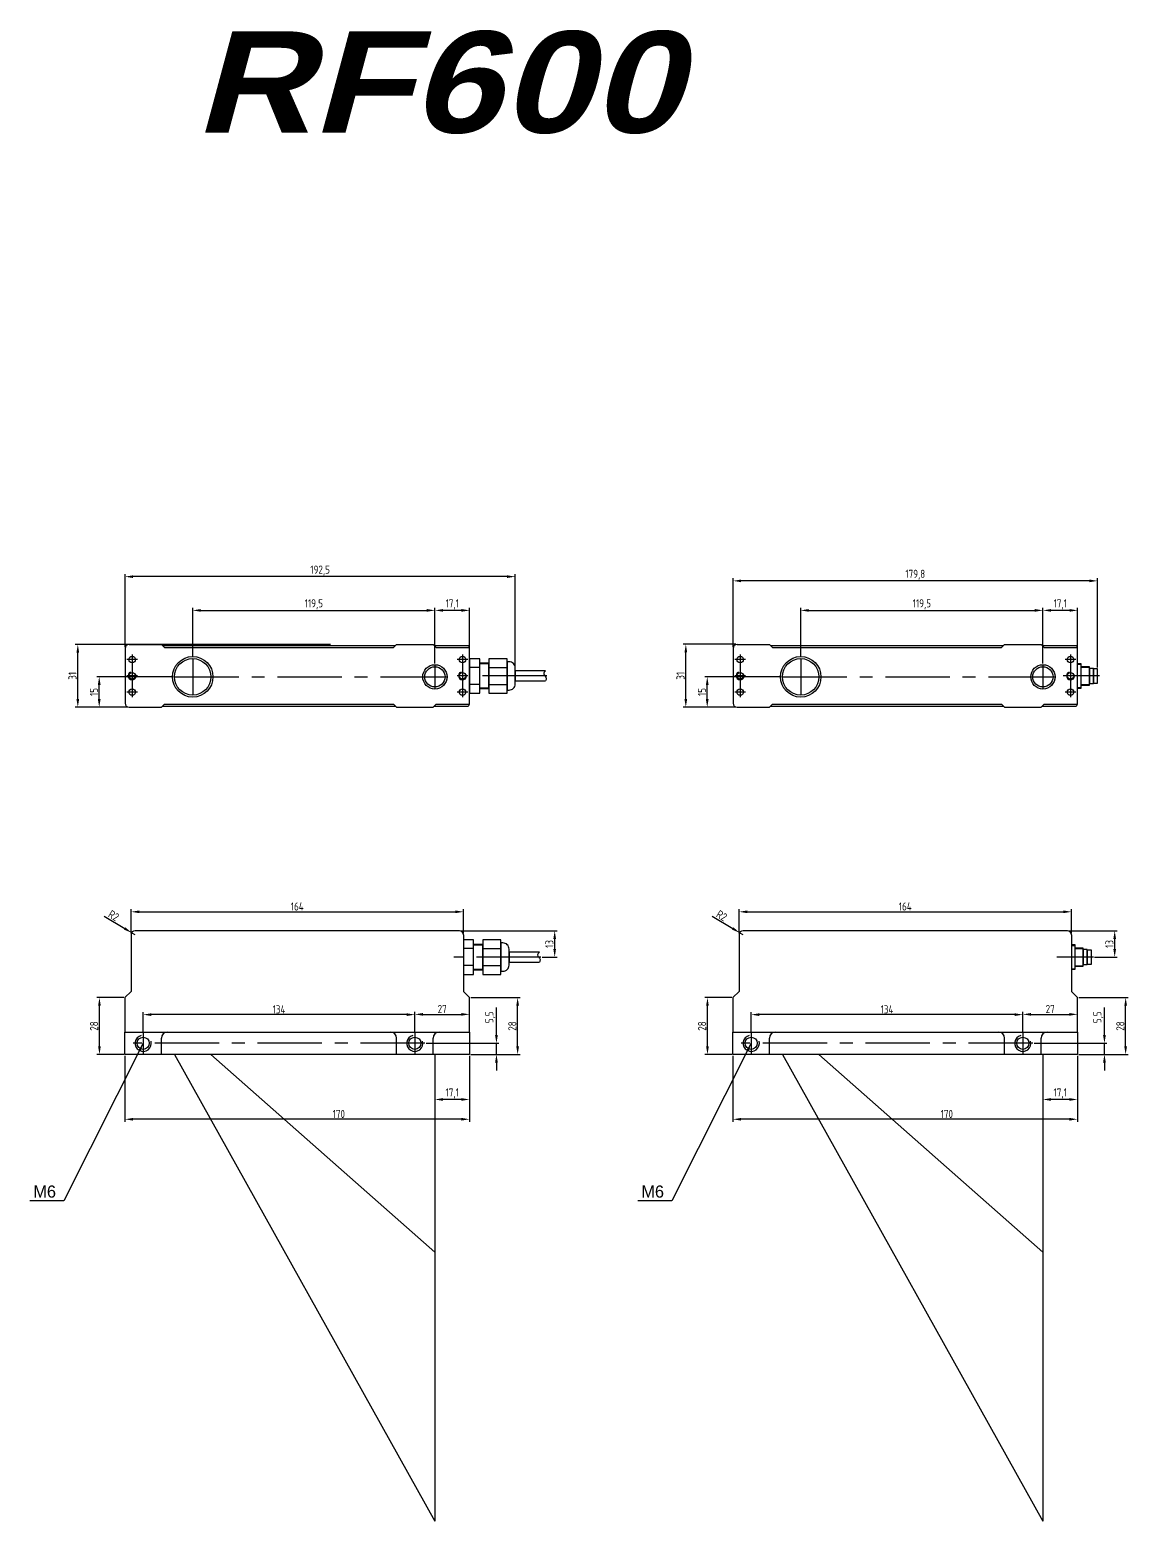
# Model space of a CAD drawing. Header units: millimetres. Extents: x -1175 to 1731, y -317 to 650.
# Drawn here: x 283 to 825, y -86 to 650 of the extents above; entities that cross this region are included whole.
import ezdxf

# ---------------------------------------------------------------- set-up
doc = ezdxf.new("R2010")
doc.units = ezdxf.units.MM
doc.linetypes.add('CENTER', pattern=[50.8, 31.75, -6.35, 6.35, -6.35])
doc.styles.add('GOSTw', font='gostw.shx')
doc.dimstyles.new('Vad-style', dxfattribs={"dimtxt": 4, "dimasz": 4, "dimexe": 1.25, "dimexo": 0.625, "dimtad": 1, "dimdec": 1, "dimtxsty": 'GOSTw', "dimcen": 2.5, "dimclrd": 1, "dimclre": 1, "dimclrt": 1, "dimazin": 0, "dimtfac": 1, "dimtdec": 1, "dimtmove": 0, "dimatfit": 3, "dimfxl": 1, "dimarcsym": 0})

# ---------------------------------------------------------------- blocks, each defined once
blk = doc.blocks.new('*D7')
at = {"color": 1, "lineweight": -2, "transparency": 16777216}
for p, q in [((632.76, 204.03), (632.76, 216.01)), ((636.76, 214.76), (792.76, 214.76)), ((796.76, 204.03), (796.76, 216.01))]:
    blk.add_line(p, q, dxfattribs=at)
at = {"color": 1, "transparency": 16777216}
for points in [[(636.76, 215.42), (636.76, 214.09), (632.76, 214.76)], [(792.76, 215.42), (792.76, 214.09), (796.76, 214.76)]]:
    blk.add_solid(points, dxfattribs=at)
at = {"layer": 'Defpoints', "color": 0, "transparency": 16777216}
for p in [(796.76, 214.76), (632.76, 203.4), (796.76, 203.4)]:
    blk.add_point(p, dxfattribs=at)
at = {"color": 1, "transparency": 16777216, "insert": (714.76, 217.38), "char_height": 4, "attachment_point": 5, "style": 'GOSTw'}
blk.add_mtext('164', dxfattribs=at)
blk = doc.blocks.new('*D8')
at = {"color": 1, "lineweight": -2, "transparency": 16777216}
for p, q in [((619.42, 212.66), (629.62, 206.5)), ((634.76, 203.4), (633.05, 204.44))]:
    blk.add_line(p, q, dxfattribs=at)
at = {"color": 1, "transparency": 16777216}
blk.add_solid([(629.97, 207.07), (629.28, 205.93), (633.05, 204.44)], dxfattribs=at)
at = {"layer": 'Defpoints', "color": 0, "transparency": 16777216}
for p in [(633.05, 204.44), (634.76, 203.4)]:
    blk.add_point(p, dxfattribs=at)
at = {"color": 1, "transparency": 16777216, "insert": (624.17, 212.86), "char_height": 4, "attachment_point": 5, "rotation": 328.88133, "style": 'GOSTw'}
blk.add_mtext('R2', dxfattribs=at)
blk = doc.blocks.new('*D9')
at = {"color": 1, "lineweight": -2, "transparency": 16777216}
for p, q in [((653.56, 330.68), (615.8, 330.68)), ((617.05, 319.67), (617.05, 326.68)), ((631.15, 315.67), (615.8, 315.67))]:
    blk.add_line(p, q, dxfattribs=at)
at = {"color": 1, "transparency": 16777216}
for points in [[(616.38, 326.68), (617.72, 326.68), (617.05, 330.68)], [(616.38, 319.67), (617.72, 319.67), (617.05, 315.67)]]:
    blk.add_solid(points, dxfattribs=at)
at = {"layer": 'Defpoints', "color": 0, "transparency": 16777216}
for p in [(617.05, 330.68), (654.18, 330.68), (631.78, 315.67)]:
    blk.add_point(p, dxfattribs=at)
at = {"color": 1, "transparency": 16777216, "insert": (614.43, 323.17), "char_height": 4, "attachment_point": 5, "rotation": 90, "style": 'GOSTw'}
blk.add_mtext('15', dxfattribs=at)
blk = doc.blocks.new('*D10')
at = {"color": 1, "lineweight": -2, "transparency": 16777216}
for p, q in [((782.68, 337.29), (782.68, 364.7)), ((795.8, 363.45), (786.68, 363.45)), ((799.8, 345.21), (799.8, 364.7))]:
    blk.add_line(p, q, dxfattribs=at)
at = {"color": 1, "transparency": 16777216}
for points in [[(786.68, 364.12), (786.68, 362.78), (782.68, 363.45)], [(795.8, 364.12), (795.8, 362.78), (799.8, 363.45)]]:
    blk.add_solid(points, dxfattribs=at)
at = {"layer": 'Defpoints', "color": 0, "transparency": 16777216}
for p in [(782.68, 363.45), (799.8, 344.58), (782.68, 336.67)]:
    blk.add_point(p, dxfattribs=at)
at = {"color": 1, "transparency": 16777216, "insert": (791.24, 366.46), "char_height": 4, "attachment_point": 5, "style": 'GOSTw'}
blk.add_mtext('17,1', dxfattribs=at)
blk = doc.blocks.new('*D11')
at = {"color": 1, "lineweight": -2, "transparency": 16777216}
for p, q in [((663.18, 340.3), (663.18, 364.7)), ((667.18, 363.45), (778.68, 363.45)), ((782.68, 337.92), (782.68, 364.7))]:
    blk.add_line(p, q, dxfattribs=at)
at = {"color": 1, "transparency": 16777216}
for points in [[(667.18, 364.12), (667.18, 362.78), (663.18, 363.45)], [(778.68, 364.12), (778.68, 362.78), (782.68, 363.45)]]:
    blk.add_solid(points, dxfattribs=at)
at = {"layer": 'Defpoints', "color": 0, "transparency": 16777216}
for p in [(782.68, 363.45), (663.18, 339.68), (782.68, 337.29)]:
    blk.add_point(p, dxfattribs=at)
at = {"color": 1, "transparency": 16777216, "insert": (722.93, 366.46), "char_height": 4, "attachment_point": 5, "style": 'GOSTw'}
blk.add_mtext('119,5', dxfattribs=at)
blk = doc.blocks.new('*D12')
at = {"color": 1, "lineweight": -2, "transparency": 16777216}
for p, q in [((631.16, 346.71), (605.23, 346.71)), ((606.48, 319.67), (606.48, 342.71)), ((631.15, 315.67), (605.23, 315.67))]:
    blk.add_line(p, q, dxfattribs=at)
at = {"color": 1, "transparency": 16777216}
for points in [[(605.81, 342.71), (607.15, 342.71), (606.48, 346.71)], [(605.81, 319.67), (607.15, 319.67), (606.48, 315.67)]]:
    blk.add_solid(points, dxfattribs=at)
at = {"layer": 'Defpoints', "color": 0, "transparency": 16777216}
for p in [(606.48, 346.71), (631.78, 346.71), (631.78, 315.67)]:
    blk.add_point(p, dxfattribs=at)
at = {"color": 1, "transparency": 16777216, "insert": (603.86, 331.19), "char_height": 4, "attachment_point": 5, "rotation": 90, "style": 'GOSTw'}
blk.add_mtext('31', dxfattribs=at)
blk = doc.blocks.new('*D13')
at = {"color": 1, "lineweight": -2, "transparency": 16777216}
for p, q in [((795.38, 205.4), (819.35, 205.4)), ((818.1, 196.4), (818.1, 201.4)), ((808.2, 192.4), (819.35, 192.4))]:
    blk.add_line(p, q, dxfattribs=at)
at = {"color": 1, "transparency": 16777216}
for points in [[(817.44, 201.4), (818.77, 201.4), (818.1, 205.4)], [(817.44, 196.4), (818.77, 196.4), (818.1, 192.4)]]:
    blk.add_solid(points, dxfattribs=at)
at = {"layer": 'Defpoints', "color": 0, "transparency": 16777216}
for p in [(794.76, 205.4), (818.1, 205.4), (807.57, 192.4)]:
    blk.add_point(p, dxfattribs=at)
at = {"color": 1, "transparency": 16777216, "insert": (815.48, 198.9), "char_height": 4, "attachment_point": 5, "rotation": 90, "style": 'GOSTw'}
blk.add_mtext('13', dxfattribs=at)
blk = doc.blocks.new('*D14')
at = {"color": 1, "lineweight": -2, "transparency": 16777216}
for p, q in [((629.78, 345.31), (629.78, 379.27)), ((805.61, 378.02), (633.78, 378.02)), ((809.61, 335.25), (809.61, 379.27))]:
    blk.add_line(p, q, dxfattribs=at)
at = {"color": 1, "transparency": 16777216}
for points in [[(633.78, 378.69), (633.78, 377.35), (629.78, 378.02)], [(805.61, 378.69), (805.61, 377.35), (809.61, 378.02)]]:
    blk.add_solid(points, dxfattribs=at)
at = {"layer": 'Defpoints', "color": 0, "transparency": 16777216}
for p in [(629.78, 378.02), (629.78, 344.68), (809.61, 334.63)]:
    blk.add_point(p, dxfattribs=at)
at = {"color": 1, "transparency": 16777216, "insert": (719.7, 381.03), "char_height": 4, "attachment_point": 5, "style": 'GOSTw'}
blk.add_mtext('179,8', dxfattribs=at)
blk = doc.blocks.new('*D15')
at = {"color": 1, "lineweight": -2, "transparency": 16777216}
for p, q in [((799.76, 143.78), (799.76, 120.92)), ((782.68, 139.5), (782.68, 120.92)), ((795.76, 122.17), (786.68, 122.17))]:
    blk.add_line(p, q, dxfattribs=at)
at = {"color": 1, "transparency": 16777216}
for points in [[(786.68, 122.84), (786.68, 121.51), (782.68, 122.17)], [(795.76, 122.84), (795.76, 121.51), (799.76, 122.17)]]:
    blk.add_solid(points, dxfattribs=at)
at = {"layer": 'Defpoints', "color": 0, "transparency": 16777216}
for p in [(782.68, 140.13), (799.76, 144.4), (782.68, 122.17)]:
    blk.add_point(p, dxfattribs=at)
at = {"color": 1, "transparency": 16777216, "insert": (791.22, 125.18), "char_height": 4, "attachment_point": 5, "style": 'GOSTw'}
blk.add_mtext('17,1', dxfattribs=at)
blk = doc.blocks.new('*D16')
at = {"color": 1, "lineweight": -2, "transparency": 16777216}
for p, q in [((629.76, 143.78), (629.76, 111.16)), ((799.76, 143.78), (799.76, 111.16)), ((795.76, 112.41), (633.76, 112.41))]:
    blk.add_line(p, q, dxfattribs=at)
at = {"color": 1, "transparency": 16777216}
for points in [[(633.76, 113.08), (633.76, 111.74), (629.76, 112.41)], [(795.76, 113.08), (795.76, 111.74), (799.76, 112.41)]]:
    blk.add_solid(points, dxfattribs=at)
at = {"layer": 'Defpoints', "color": 0, "transparency": 16777216}
for p in [(629.76, 144.4), (799.76, 144.4), (629.76, 112.41)]:
    blk.add_point(p, dxfattribs=at)
at = {"color": 1, "transparency": 16777216, "insert": (735.26, 115.04), "char_height": 4, "attachment_point": 5, "style": 'GOSTw'}
blk.add_mtext('170', dxfattribs=at)
blk = doc.blocks.new('*D17')
at = {"color": 1, "lineweight": -2, "transparency": 16777216}
for p, q in [((629.13, 172.4), (615.92, 172.4)), ((617.17, 148.4), (617.17, 168.4)), ((629.13, 144.4), (615.92, 144.4))]:
    blk.add_line(p, q, dxfattribs=at)
at = {"color": 1, "transparency": 16777216}
for points in [[(616.5, 168.4), (617.83, 168.4), (617.17, 172.4)], [(616.5, 148.4), (617.83, 148.4), (617.17, 144.4)]]:
    blk.add_solid(points, dxfattribs=at)
at = {"layer": 'Defpoints', "color": 0, "transparency": 16777216}
for p in [(617.17, 172.4), (629.76, 172.4), (629.76, 144.4)]:
    blk.add_point(p, dxfattribs=at)
at = {"color": 1, "transparency": 16777216, "insert": (614.54, 158.4), "char_height": 4, "attachment_point": 5, "rotation": 90, "style": 'GOSTw'}
blk.add_mtext('28', dxfattribs=at)
blk = doc.blocks.new('*D29')
at = {"color": 1, "lineweight": -2, "transparency": 16777216}
for p, q in [((332.76, 204.03), (332.76, 216.01)), ((336.76, 214.76), (492.76, 214.76)), ((496.76, 204.03), (496.76, 216.01))]:
    blk.add_line(p, q, dxfattribs=at)
at = {"color": 1, "transparency": 16777216}
for points in [[(336.76, 215.42), (336.76, 214.09), (332.76, 214.76)], [(492.76, 215.42), (492.76, 214.09), (496.76, 214.76)]]:
    blk.add_solid(points, dxfattribs=at)
at = {"layer": 'Defpoints', "color": 0, "transparency": 16777216}
for p in [(496.76, 214.76), (332.76, 203.4), (496.76, 203.4)]:
    blk.add_point(p, dxfattribs=at)
at = {"color": 1, "transparency": 16777216, "insert": (414.76, 217.38), "char_height": 4, "attachment_point": 5, "style": 'GOSTw'}
blk.add_mtext('164', dxfattribs=at)
blk = doc.blocks.new('*D30')
at = {"color": 1, "lineweight": -2, "transparency": 16777216}
for p, q in [((319.42, 212.66), (329.62, 206.5)), ((334.76, 203.4), (333.05, 204.44))]:
    blk.add_line(p, q, dxfattribs=at)
at = {"color": 1, "transparency": 16777216}
blk.add_solid([(329.97, 207.07), (329.28, 205.93), (333.05, 204.44)], dxfattribs=at)
at = {"layer": 'Defpoints', "color": 0, "transparency": 16777216}
for p in [(333.05, 204.44), (334.76, 203.4)]:
    blk.add_point(p, dxfattribs=at)
at = {"color": 1, "transparency": 16777216, "insert": (324.17, 212.86), "char_height": 4, "attachment_point": 5, "rotation": 328.88133, "style": 'GOSTw'}
blk.add_mtext('R2', dxfattribs=at)
blk = doc.blocks.new('*D37')
at = {"color": 1, "lineweight": -2, "transparency": 16777216}
for p, q in [((353.56, 330.68), (315.8, 330.68)), ((317.05, 319.67), (317.05, 326.68)), ((331.15, 315.67), (315.8, 315.67))]:
    blk.add_line(p, q, dxfattribs=at)
at = {"color": 1, "transparency": 16777216}
for points in [[(316.38, 326.68), (317.72, 326.68), (317.05, 330.68)], [(316.38, 319.67), (317.72, 319.67), (317.05, 315.67)]]:
    blk.add_solid(points, dxfattribs=at)
at = {"layer": 'Defpoints', "color": 0, "transparency": 16777216}
for p in [(317.05, 330.68), (354.18, 330.68), (331.78, 315.67)]:
    blk.add_point(p, dxfattribs=at)
at = {"color": 1, "transparency": 16777216, "insert": (314.43, 323.17), "char_height": 4, "attachment_point": 5, "rotation": 90, "style": 'GOSTw'}
blk.add_mtext('15', dxfattribs=at)
blk = doc.blocks.new('*D38')
at = {"color": 1, "lineweight": -2, "transparency": 16777216}
for p, q in [((482.68, 337.29), (482.68, 364.7)), ((495.8, 363.45), (486.68, 363.45)), ((499.8, 345.21), (499.8, 364.7))]:
    blk.add_line(p, q, dxfattribs=at)
at = {"color": 1, "transparency": 16777216}
for points in [[(486.68, 364.12), (486.68, 362.78), (482.68, 363.45)], [(495.8, 364.12), (495.8, 362.78), (499.8, 363.45)]]:
    blk.add_solid(points, dxfattribs=at)
at = {"layer": 'Defpoints', "color": 0, "transparency": 16777216}
for p in [(482.68, 363.45), (499.8, 344.58), (482.68, 336.67)]:
    blk.add_point(p, dxfattribs=at)
at = {"color": 1, "transparency": 16777216, "insert": (491.24, 366.46), "char_height": 4, "attachment_point": 5, "style": 'GOSTw'}
blk.add_mtext('17,1', dxfattribs=at)
blk = doc.blocks.new('*D31')
at = {"color": 1, "lineweight": -2, "transparency": 16777216}
for p, q in [((363.18, 340.3), (363.18, 364.7)), ((367.18, 363.45), (478.68, 363.45)), ((482.68, 337.92), (482.68, 364.7))]:
    blk.add_line(p, q, dxfattribs=at)
at = {"color": 1, "transparency": 16777216}
for points in [[(367.18, 364.12), (367.18, 362.78), (363.18, 363.45)], [(478.68, 364.12), (478.68, 362.78), (482.68, 363.45)]]:
    blk.add_solid(points, dxfattribs=at)
at = {"layer": 'Defpoints', "color": 0, "transparency": 16777216}
for p in [(482.68, 363.45), (363.18, 339.68), (482.68, 337.29)]:
    blk.add_point(p, dxfattribs=at)
at = {"color": 1, "transparency": 16777216, "insert": (422.93, 366.46), "char_height": 4, "attachment_point": 5, "style": 'GOSTw'}
blk.add_mtext('119,5', dxfattribs=at)
blk = doc.blocks.new('*D32')
at = {"color": 1, "lineweight": -2, "transparency": 16777216}
for p, q in [((431.16, 346.67), (305.23, 346.67)), ((306.48, 319.67), (306.48, 342.67)), ((331.15, 315.67), (305.23, 315.67))]:
    blk.add_line(p, q, dxfattribs=at)
at = {"color": 1, "transparency": 16777216}
for points in [[(305.81, 342.67), (307.15, 342.67), (306.48, 346.67)], [(305.81, 319.67), (307.15, 319.67), (306.48, 315.67)]]:
    blk.add_solid(points, dxfattribs=at)
at = {"layer": 'Defpoints', "color": 0, "transparency": 16777216}
for p in [(306.48, 346.67), (431.78, 346.67), (331.78, 315.67)]:
    blk.add_point(p, dxfattribs=at)
at = {"color": 1, "transparency": 16777216, "insert": (303.86, 331.17), "char_height": 4, "attachment_point": 5, "rotation": 90, "style": 'GOSTw'}
blk.add_mtext('31', dxfattribs=at)
blk = doc.blocks.new('*D33')
at = {"color": 1, "lineweight": -2, "transparency": 16777216}
for p, q in [((495.38, 205.4), (543.03, 205.4)), ((541.78, 196.4), (541.78, 201.4)), ((535.54, 192.4), (543.03, 192.4))]:
    blk.add_line(p, q, dxfattribs=at)
at = {"color": 1, "transparency": 16777216}
for points in [[(541.11, 201.4), (542.44, 201.4), (541.78, 205.4)], [(541.11, 196.4), (542.44, 196.4), (541.78, 192.4)]]:
    blk.add_solid(points, dxfattribs=at)
at = {"layer": 'Defpoints', "color": 0, "transparency": 16777216}
for p in [(494.76, 205.4), (541.78, 205.4), (534.92, 192.4)]:
    blk.add_point(p, dxfattribs=at)
at = {"color": 1, "transparency": 16777216, "insert": (539.15, 198.9), "char_height": 4, "attachment_point": 5, "rotation": 90, "style": 'GOSTw'}
blk.add_mtext('13', dxfattribs=at)
blk = doc.blocks.new('*D34')
at = {"color": 1, "lineweight": -2, "transparency": 16777216}
for p, q in [((499.76, 143.78), (499.76, 120.92)), ((482.68, 139.5), (482.68, 120.92)), ((495.76, 122.17), (486.68, 122.17))]:
    blk.add_line(p, q, dxfattribs=at)
at = {"color": 1, "transparency": 16777216}
for points in [[(486.68, 122.84), (486.68, 121.51), (482.68, 122.17)], [(495.76, 122.84), (495.76, 121.51), (499.76, 122.17)]]:
    blk.add_solid(points, dxfattribs=at)
at = {"layer": 'Defpoints', "color": 0, "transparency": 16777216}
for p in [(482.68, 140.13), (499.76, 144.4), (482.68, 122.17)]:
    blk.add_point(p, dxfattribs=at)
at = {"color": 1, "transparency": 16777216, "insert": (491.22, 125.18), "char_height": 4, "attachment_point": 5, "style": 'GOSTw'}
blk.add_mtext('17,1', dxfattribs=at)
blk = doc.blocks.new('*D35')
at = {"color": 1, "lineweight": -2, "transparency": 16777216}
for p, q in [((329.76, 143.78), (329.76, 111.16)), ((499.76, 143.78), (499.76, 111.16)), ((495.76, 112.41), (333.76, 112.41))]:
    blk.add_line(p, q, dxfattribs=at)
at = {"color": 1, "transparency": 16777216}
for points in [[(333.76, 113.08), (333.76, 111.74), (329.76, 112.41)], [(495.76, 113.08), (495.76, 111.74), (499.76, 112.41)]]:
    blk.add_solid(points, dxfattribs=at)
at = {"layer": 'Defpoints', "color": 0, "transparency": 16777216}
for p in [(329.76, 144.4), (499.76, 144.4), (329.76, 112.41)]:
    blk.add_point(p, dxfattribs=at)
at = {"color": 1, "transparency": 16777216, "insert": (435.26, 115.04), "char_height": 4, "attachment_point": 5, "style": 'GOSTw'}
blk.add_mtext('170', dxfattribs=at)
blk = doc.blocks.new('*D36')
at = {"color": 1, "lineweight": -2, "transparency": 16777216}
for p, q in [((329.13, 172.4), (315.92, 172.4)), ((317.17, 148.4), (317.17, 168.4)), ((329.13, 144.4), (315.92, 144.4))]:
    blk.add_line(p, q, dxfattribs=at)
at = {"color": 1, "transparency": 16777216}
for points in [[(316.5, 168.4), (317.83, 168.4), (317.17, 172.4)], [(316.5, 148.4), (317.83, 148.4), (317.17, 144.4)]]:
    blk.add_solid(points, dxfattribs=at)
at = {"layer": 'Defpoints', "color": 0, "transparency": 16777216}
for p in [(317.17, 172.4), (329.76, 172.4), (329.76, 144.4)]:
    blk.add_point(p, dxfattribs=at)
at = {"color": 1, "transparency": 16777216, "insert": (314.54, 158.4), "char_height": 4, "attachment_point": 5, "rotation": 90, "style": 'GOSTw'}
blk.add_mtext('28', dxfattribs=at)
blk = doc.blocks.new('*D39')
at = {"color": 1, "lineweight": -2, "transparency": 16777216}
for p, q in [((329.78, 345.31), (329.78, 381.34)), ((518.3, 380.09), (333.78, 380.09)), ((522.3, 334.25), (522.3, 381.34))]:
    blk.add_line(p, q, dxfattribs=at)
at = {"color": 1, "transparency": 16777216}
for points in [[(333.78, 380.76), (333.78, 379.43), (329.78, 380.09)], [(518.3, 380.76), (518.3, 379.43), (522.3, 380.09)]]:
    blk.add_solid(points, dxfattribs=at)
at = {"layer": 'Defpoints', "color": 0, "transparency": 16777216}
for p in [(329.78, 380.09), (329.78, 344.68), (522.3, 333.63)]:
    blk.add_point(p, dxfattribs=at)
at = {"color": 1, "transparency": 16777216, "insert": (426.04, 383.1), "char_height": 4, "attachment_point": 5, "style": 'GOSTw'}
blk.add_mtext('192,5', dxfattribs=at)
blk = doc.blocks.new('*D62')
at = {"color": 1, "lineweight": -2, "transparency": 16777216}
for p, q in [((800.38, 172.4), (824.75, 172.4)), ((823.5, 148.4), (823.5, 168.4)), ((800.38, 144.4), (824.75, 144.4))]:
    blk.add_line(p, q, dxfattribs=at)
at = {"color": 1, "transparency": 16777216}
for points in [[(822.83, 168.4), (824.17, 168.4), (823.5, 172.4)], [(822.83, 148.4), (824.17, 148.4), (823.5, 144.4)]]:
    blk.add_solid(points, dxfattribs=at)
at = {"layer": 'Defpoints', "color": 0, "transparency": 16777216}
for p in [(799.76, 172.4), (823.5, 172.4), (799.76, 144.4)]:
    blk.add_point(p, dxfattribs=at)
at = {"color": 1, "transparency": 16777216, "insert": (820.87, 158.4), "char_height": 4, "attachment_point": 5, "rotation": 90, "style": 'GOSTw'}
blk.add_mtext('28', dxfattribs=at)
blk = doc.blocks.new('*D63')
at = {"color": 1, "lineweight": -2, "transparency": 16777216}
for p, q in [((772.76, 155.53), (772.76, 165.41)), ((776.76, 164.16), (795.76, 164.16)), ((799.76, 159.92), (799.76, 165.41))]:
    blk.add_line(p, q, dxfattribs=at)
at = {"color": 1, "transparency": 16777216}
for points in [[(776.76, 164.83), (776.76, 163.49), (772.76, 164.16)], [(795.76, 164.83), (795.76, 163.49), (799.76, 164.16)]]:
    blk.add_solid(points, dxfattribs=at)
at = {"layer": 'Defpoints', "color": 0, "transparency": 16777216}
for p in [(799.76, 164.16), (772.76, 154.9), (799.76, 159.29)]:
    blk.add_point(p, dxfattribs=at)
at = {"color": 1, "transparency": 16777216, "insert": (786.26, 166.79), "char_height": 4, "attachment_point": 5, "style": 'GOSTw'}
blk.add_mtext('27', dxfattribs=at)
blk = doc.blocks.new('*D64')
at = {"color": 1, "lineweight": -2, "transparency": 16777216}
for p, q in [((638.76, 155.53), (638.76, 165.27)), ((768.76, 164.02), (642.76, 164.02)), ((772.76, 155.53), (772.76, 165.27))]:
    blk.add_line(p, q, dxfattribs=at)
at = {"color": 1, "transparency": 16777216}
for points in [[(642.76, 164.69), (642.76, 163.36), (638.76, 164.02)], [(768.76, 164.69), (768.76, 163.36), (772.76, 164.02)]]:
    blk.add_solid(points, dxfattribs=at)
at = {"layer": 'Defpoints', "color": 0, "transparency": 16777216}
for p in [(638.76, 164.02), (638.76, 154.9), (772.76, 154.9)]:
    blk.add_point(p, dxfattribs=at)
at = {"color": 1, "transparency": 16777216, "insert": (705.76, 166.65), "char_height": 4, "attachment_point": 5, "style": 'GOSTw'}
blk.add_mtext('134', dxfattribs=at)
blk = doc.blocks.new('*D65')
at = {"color": 1, "lineweight": -2, "transparency": 16777216}
for p, q in [((813.04, 153.9), (813.04, 167.53)), ((778.39, 149.9), (814.29, 149.9)), ((813.04, 144.4), (813.04, 149.9)), ((800.38, 144.4), (814.29, 144.4)), ((813.04, 140.4), (813.04, 136.4))]:
    blk.add_line(p, q, dxfattribs=at)
at = {"color": 1, "transparency": 16777216}
for points in [[(812.37, 153.9), (813.71, 153.9), (813.04, 149.9)], [(812.37, 140.4), (813.71, 140.4), (813.04, 144.4)]]:
    blk.add_solid(points, dxfattribs=at)
at = {"layer": 'Defpoints', "color": 0, "transparency": 16777216}
for p in [(777.76, 149.9), (813.04, 149.9), (799.76, 144.4)]:
    blk.add_point(p, dxfattribs=at)
at = {"color": 1, "transparency": 16777216, "insert": (810.03, 162.72), "char_height": 4, "attachment_point": 5, "rotation": 90, "style": 'GOSTw'}
blk.add_mtext('5,5', dxfattribs=at)
blk = doc.blocks.new('*D66')
at = {"color": 1, "lineweight": -2, "transparency": 16777216}
for p, q in [((500.38, 172.4), (524.75, 172.4)), ((523.5, 148.4), (523.5, 168.4)), ((500.38, 144.4), (524.75, 144.4))]:
    blk.add_line(p, q, dxfattribs=at)
at = {"color": 1, "transparency": 16777216}
for points in [[(522.83, 168.4), (524.17, 168.4), (523.5, 172.4)], [(522.83, 148.4), (524.17, 148.4), (523.5, 144.4)]]:
    blk.add_solid(points, dxfattribs=at)
at = {"layer": 'Defpoints', "color": 0, "transparency": 16777216}
for p in [(499.76, 172.4), (523.5, 172.4), (499.76, 144.4)]:
    blk.add_point(p, dxfattribs=at)
at = {"color": 1, "transparency": 16777216, "insert": (520.87, 158.4), "char_height": 4, "attachment_point": 5, "rotation": 90, "style": 'GOSTw'}
blk.add_mtext('28', dxfattribs=at)
blk = doc.blocks.new('*D67')
at = {"color": 1, "lineweight": -2, "transparency": 16777216}
for p, q in [((472.76, 155.53), (472.76, 165.41)), ((476.76, 164.16), (495.76, 164.16)), ((499.76, 159.92), (499.76, 165.41))]:
    blk.add_line(p, q, dxfattribs=at)
at = {"color": 1, "transparency": 16777216}
for points in [[(476.76, 164.83), (476.76, 163.49), (472.76, 164.16)], [(495.76, 164.83), (495.76, 163.49), (499.76, 164.16)]]:
    blk.add_solid(points, dxfattribs=at)
at = {"layer": 'Defpoints', "color": 0, "transparency": 16777216}
for p in [(499.76, 164.16), (472.76, 154.9), (499.76, 159.29)]:
    blk.add_point(p, dxfattribs=at)
at = {"color": 1, "transparency": 16777216, "insert": (486.26, 166.79), "char_height": 4, "attachment_point": 5, "style": 'GOSTw'}
blk.add_mtext('27', dxfattribs=at)
blk = doc.blocks.new('*D68')
at = {"color": 1, "lineweight": -2, "transparency": 16777216}
for p, q in [((338.76, 155.53), (338.76, 165.27)), ((468.76, 164.02), (342.76, 164.02)), ((472.76, 155.53), (472.76, 165.27))]:
    blk.add_line(p, q, dxfattribs=at)
at = {"color": 1, "transparency": 16777216}
for points in [[(342.76, 164.69), (342.76, 163.36), (338.76, 164.02)], [(468.76, 164.69), (468.76, 163.36), (472.76, 164.02)]]:
    blk.add_solid(points, dxfattribs=at)
at = {"layer": 'Defpoints', "color": 0, "transparency": 16777216}
for p in [(338.76, 164.02), (338.76, 154.9), (472.76, 154.9)]:
    blk.add_point(p, dxfattribs=at)
at = {"color": 1, "transparency": 16777216, "insert": (405.76, 166.65), "char_height": 4, "attachment_point": 5, "style": 'GOSTw'}
blk.add_mtext('134', dxfattribs=at)
blk = doc.blocks.new('*D69')
at = {"color": 1, "lineweight": -2, "transparency": 16777216}
for p, q in [((513.04, 153.9), (513.04, 167.53)), ((478.39, 149.9), (514.29, 149.9)), ((513.04, 144.4), (513.04, 149.9)), ((500.38, 144.4), (514.29, 144.4)), ((513.04, 140.4), (513.04, 136.4))]:
    blk.add_line(p, q, dxfattribs=at)
at = {"color": 1, "transparency": 16777216}
for points in [[(512.37, 153.9), (513.71, 153.9), (513.04, 149.9)], [(512.37, 140.4), (513.71, 140.4), (513.04, 144.4)]]:
    blk.add_solid(points, dxfattribs=at)
at = {"layer": 'Defpoints', "color": 0, "transparency": 16777216}
for p in [(477.76, 149.9), (513.04, 149.9), (499.76, 144.4)]:
    blk.add_point(p, dxfattribs=at)
at = {"color": 1, "transparency": 16777216, "insert": (510.03, 162.72), "char_height": 4, "attachment_point": 5, "rotation": 90, "style": 'GOSTw'}
blk.add_mtext('5,5', dxfattribs=at)

msp = doc.modelspace()

# ---------------------------------------------------------------- linework, layer by layer
at = {"color": 0}
for p, q in [((331.78, 346.68), (347.76, 346.68)), ((348.26, 346.18), (463.26, 346.17)), ((463.76, 346.67), (481.76, 346.66)), ((482.26, 346.16), (499.12, 346.16)), ((631.78, 346.68), (647.76, 346.68)), ((648.26, 346.18), (763.26, 346.17)), ((763.76, 346.67), (781.76, 346.66)), ((782.26, 346.16), (799.12, 346.16)), ((329.78, 344.68), (329.78, 317.67)), ((349.26, 345.18), (462.26, 345.17)), ((483.26, 345.16), (499.74, 345.16)), ((499.8, 317.67), (499.8, 344.58)), ((629.78, 344.68), (629.78, 317.67)), ((649.26, 345.18), (762.26, 345.17)), ((783.26, 345.16), (799.74, 345.16)), ((799.8, 317.67), (799.8, 344.58)), ((349.26, 317.17), (462.26, 317.17)), ((483.26, 317.17), (499.74, 317.17)), ((649.26, 317.17), (762.26, 317.17)), ((783.26, 317.17), (799.74, 317.17)), ((331.78, 315.67), (347.76, 315.67)), ((348.26, 316.17), (463.26, 316.17)), ((463.76, 315.67), (481.76, 315.67)), ((482.26, 316.17), (499.12, 316.17)), ((631.78, 315.67), (647.76, 315.67)), ((648.26, 316.17), (763.26, 316.17)), ((763.76, 315.67), (781.76, 315.67)), ((782.26, 316.17), (799.12, 316.17)), ((329.76, 144.4), (329.76, 155.4)), ((329.76, 155.4), (499.76, 155.4)), ((499.76, 155.4), (499.76, 144.4)), ((629.76, 144.4), (629.76, 155.4)), ((629.76, 155.4), (799.76, 155.4)), ((799.76, 155.4), (799.76, 144.4)), ((347.76, 144.4), (347.76, 152.4)), ((463.76, 144.4), (463.76, 152.4)), ((481.76, 144.4), (481.76, 152.4)), ((647.76, 144.4), (647.76, 152.4)), ((763.76, 144.4), (763.76, 152.4)), ((781.76, 144.4), (781.76, 152.4)), ((499.76, 144.4), (329.76, 144.4)), ((799.76, 144.4), (629.76, 144.4))]:
    msp.add_line(p, q, dxfattribs=at)
for p, q in [((347.76, 346.68), (349.26, 345.18)), ((463.76, 346.67), (462.26, 345.17)), ((481.76, 346.66), (483.26, 345.16)), ((647.76, 346.68), (649.26, 345.18)), ((763.76, 346.67), (762.26, 345.17)), ((781.76, 346.66), (783.26, 345.16)), ((504.8, 335.33), (499.8, 335.33)), ((509.3, 337.38), (504.8, 337.38)), ((509.3, 324.88), (509.3, 337.38)), ((509.3, 335.33), (518.3, 335.33)), ((801.61, 337.13), (799.8, 337.13)), ((801.61, 325.13), (801.61, 337.13)), ((805.61, 335.63), (801.61, 335.63)), ((805.61, 326.63), (805.61, 335.63)), ((504.8, 326.92), (499.8, 326.92)), ((504.8, 324.88), (509.3, 324.88)), ((509.3, 326.92), (518.3, 326.92)), ((799.8, 325.13), (801.61, 325.13)), ((801.61, 326.63), (805.61, 326.63)), ((347.76, 315.67), (349.26, 317.17)), ((463.76, 315.67), (462.26, 317.17)), ((481.76, 315.67), (483.26, 317.17)), ((647.76, 315.67), (649.26, 317.17)), ((763.76, 315.67), (762.26, 317.17)), ((781.76, 315.67), (783.26, 317.17)), ((332.76, 203.4), (332.76, 175.4)), ((494.76, 205.4), (334.76, 205.4)), ((496.76, 203.4), (496.76, 175.4)), ((506.26, 198.65), (501.76, 198.65)), ((506.26, 186.15), (506.26, 198.65)), ((632.76, 203.4), (632.76, 175.4)), ((794.76, 205.4), (634.76, 205.4)), ((796.76, 203.4), (796.76, 175.4)), ((501.76, 196.61), (496.76, 196.61)), ((506.26, 196.61), (515.26, 196.61)), ((798.57, 198.4), (796.76, 198.4)), ((798.57, 186.4), (798.57, 198.4)), ((802.57, 196.9), (798.57, 196.9)), ((802.57, 187.9), (802.57, 196.9)), ((501.76, 188.2), (496.76, 188.2)), ((501.76, 186.15), (506.26, 186.15)), ((506.26, 188.2), (515.26, 188.2)), ((796.76, 186.4), (798.57, 186.4)), ((798.57, 187.9), (802.57, 187.9)), ((329.76, 172.4), (332.76, 175.4)), ((329.76, 172.4), (329.76, 155.4)), ((499.76, 172.4), (496.76, 175.4)), ((499.76, 155.4), (499.76, 172.4)), ((629.76, 172.4), (632.76, 175.4)), ((629.76, 172.4), (629.76, 155.4)), ((799.76, 172.4), (796.76, 175.4)), ((799.76, 155.4), (799.76, 172.4)), ((329.76, 155.4), (499.76, 155.4)), ((629.76, 155.4), (799.76, 155.4))]:
    msp.add_line(p, q)
at = {"color": 4}
for p, q in [((335.87, 339.17), (330.67, 339.17)), ((333.27, 341.77), (333.27, 320.57)), ((498.9, 339.17), (493.7, 339.17)), ((496.3, 341.77), (496.3, 320.57)), ((635.87, 339.17), (630.67, 339.17)), ((633.27, 341.77), (633.27, 320.57)), ((798.9, 339.17), (793.7, 339.17)), ((796.3, 341.77), (796.3, 320.57)), ((335.87, 331.17), (330.67, 331.17)), ((498.9, 331.17), (493.7, 331.17)), ((635.87, 331.17), (630.67, 331.17)), ((798.9, 331.17), (793.7, 331.17)), ((335.87, 323.17), (330.67, 323.17)), ((498.9, 323.17), (493.7, 323.17)), ((635.87, 323.17), (630.67, 323.17)), ((798.9, 323.17), (793.7, 323.17))]:
    msp.add_line(p, q, dxfattribs=at)
at = {"color": 4, "linetype": 'CENTER'}
for p, q in [((363.18, 339.68), (363.18, 321.68)), ((663.18, 339.68), (663.18, 321.68)), ((482.68, 336.67), (482.68, 324.67)), ((537.96, 331.13), (499.8, 331.13)), ((782.68, 336.67), (782.68, 324.67)), ((810.61, 331.13), (792.61, 331.13)), ((354.18, 330.68), (477.68, 330.67)), ((476.68, 330.67), (488.68, 330.67)), ((654.18, 330.68), (777.68, 330.67)), ((776.68, 330.67), (788.68, 330.67)), ((534.92, 192.4), (492.06, 192.4)), ((807.57, 192.4), (789.57, 192.4)), ((338.76, 154.9), (338.76, 144.9)), ((472.76, 154.9), (472.76, 144.9)), ((638.76, 154.9), (638.76, 144.9)), ((772.76, 154.9), (772.76, 144.9)), ((477.76, 149.9), (333.76, 149.9)), ((777.76, 149.9), (633.76, 149.9))]:
    msp.add_line(p, q, dxfattribs=at)
at = {"color": 3}
for p, q in [((509.3, 337.08), (504.8, 337.08)), ((799.8, 336.93), (801.61, 336.93)), ((801.61, 335.43), (805.61, 335.43)), ((504.8, 325.18), (509.3, 325.18)), ((799.8, 325.33), (801.61, 325.33)), ((801.61, 326.83), (805.61, 326.83)), ((506.26, 198.35), (501.76, 198.35)), ((796.76, 198.2), (798.57, 198.2)), ((798.57, 196.7), (802.57, 196.7)), ((501.76, 186.45), (506.26, 186.45)), ((796.76, 186.6), (798.57, 186.6)), ((798.57, 188.1), (802.57, 188.1))]:
    msp.add_line(p, q, dxfattribs=at)
at = {"color": 1}
for p, q in [((354.18, 144.4), (482.68, -85.86)), ((372.18, 144.4), (482.68, 46.82)), ((482.68, 144.4), (482.68, -85.86)), ((654.18, 144.4), (782.68, -85.86)), ((672.18, 144.4), (782.68, 46.82)), ((782.68, 144.4), (782.68, -85.86))]:
    msp.add_line(p, q, dxfattribs=at)
for points in [[(499.8, 339.63), (499.8, 322.63), (504.8, 322.63), (504.8, 339.63)], [(509.3, 339.63), (509.3, 322.63), (518.3, 322.63), (518.3, 339.63)], [(807.61, 334.83), (805.61, 334.83), (805.61, 327.43), (807.61, 327.43)], [(809.61, 334.63), (807.61, 334.63), (807.61, 327.63), (809.61, 327.63)], [(496.76, 200.9), (496.76, 183.9), (501.76, 183.9), (501.76, 200.9)], [(506.26, 200.9), (506.26, 183.9), (515.26, 183.9), (515.26, 200.9)], [(804.57, 196.1), (802.57, 196.1), (802.57, 188.7), (804.57, 188.7)], [(806.57, 195.9), (804.57, 195.9), (804.57, 188.9), (806.57, 188.9)]]:
    msp.add_lwpolyline(points, close=True)
for points in [[(518.3, 338.13), (518.3, 324.13), (519.3, 324.13, 0.414214), (522.3, 327.13), (522.3, 335.13, 0.414214), (519.3, 338.13)], [(515.26, 199.4), (515.26, 185.4), (516.26, 185.4, 0.414214), (519.26, 188.4), (519.26, 196.4, 0.414214), (516.26, 199.4)]]:
    msp.add_lwpolyline(points, format="xyb", close=True)
for points in [[(537.3, 333.63), (522.3, 333.63), (522.3, 328.63), (537.3, 328.63)], [(534.26, 194.9), (519.26, 194.9), (519.26, 189.9), (534.26, 189.9)]]:
    msp.add_lwpolyline(points)
at = {"color": 0}
for centre, radius in [((333.27, 339.17), 1.6), ((363.18, 330.68), 9), ((496.3, 339.17), 1.6), ((633.27, 339.17), 1.6), ((663.18, 330.68), 9), ((796.3, 339.17), 1.6), ((482.68, 330.67), 5), ((782.68, 330.67), 5), ((333.27, 323.17), 1.6), ((496.3, 323.17), 1.6), ((633.27, 323.17), 1.6), ((796.3, 323.17), 1.6)]:
    msp.add_circle(centre, radius, dxfattribs=at)
for centre, radius in [((363.18, 330.68), 10), ((663.18, 330.68), 10), ((333.27, 331.17), 1.6), ((482.68, 330.67), 6), ((496.3, 331.17), 1.6), ((633.27, 331.17), 1.6), ((782.68, 330.67), 6), ((796.3, 331.17), 1.6), ((338.76, 149.9), 3), ((472.76, 149.9), 3), ((638.76, 149.9), 3), ((772.76, 149.9), 3)]:
    msp.add_circle(centre, radius)
for centre, radius, start, end in [((331.78, 344.68), 2, 89.99231, 179.99231), ((497.8, 344.66), 2, 359.99231, 48.58269), ((631.78, 344.68), 2, 89.99231, 179.99231), ((797.8, 344.66), 2, 359.99231, 48.58269), ((331.78, 317.67), 2, 180, 270), ((497.8, 317.67), 2, 311.40962, 0), ((631.78, 317.67), 2, 180, 270), ((797.8, 317.67), 2, 311.40962, 0), ((350.76, 152.4), 3, 90, 180), ((460.76, 152.4), 3, 0, 90), ((484.76, 152.4), 3, 90, 180), ((650.76, 152.4), 3, 90, 180), ((760.76, 152.4), 3, 0, 90), ((784.76, 152.4), 3, 90, 180)]:
    msp.add_arc(centre, radius, start, end, dxfattribs=at)
at = {"color": 3}
for centre, radius, start, end in [((333.27, 331.17), 2, 111.79166, 21.14272), ((496.3, 331.17), 2, 111.79166, 21.14272), ((633.27, 331.17), 2, 111.79166, 21.14272), ((796.3, 331.17), 2, 111.79166, 21.14272), ((338.76, 149.9), 4, 104.00771, 15.69897), ((472.76, 149.9), 4, 104.00771, 15.69897), ((638.76, 149.9), 4, 104.00771, 15.69897), ((772.76, 149.9), 4, 104.00771, 15.69897)]:
    msp.add_arc(centre, radius, start, end, dxfattribs=at)
for centre, start, end in [((334.76, 203.4), 90, 180), ((494.76, 203.4), 0, 90), ((634.76, 203.4), 90, 180), ((794.76, 203.4), 0, 90)]:
    msp.add_arc(centre, 2, start, end)
for points in [[(537.3, 333.63), (536.84, 333.15), (535.68, 331.96), (538.08, 330.39), (537.5, 329.09), (537.3, 328.63)], [(534.26, 194.9), (533.8, 194.43), (532.64, 193.24), (535.04, 191.66), (534.46, 190.36), (534.26, 189.9)]]:
    msp.add_open_spline(points, degree=3, knots=[0, 0, 0, 0, 1.689409, 4.234515, 5.629652, 5.629652, 5.629652, 5.629652], dxfattribs=at)

# ---------------------------------------------------------------- texts
at = {"color": 1}
for p in [(284.57, 73.75), (584.57, 73.75)]:
    msp.add_text('M6', height=6, dxfattribs=at).set_placement(p)
at = {"insert": (363.97, 649.11), "char_height": 50, "width": 274.8248, "attachment_point": 1}
msp.add_mtext('{\\fArial Black|b1|i1|c0|p34;RF600}', dxfattribs=at)

# ---------------------------------------------------------------- dimensions: what is measured, and where the dimension line sits
for base, p1, p2, picture, middle in [((329.78, 380.09), (522.3, 333.63), (329.78, 344.68), '*D39', (426.04, 383.1)), ((629.78, 378.02), (809.61, 334.63), (629.78, 344.68), '*D14', (719.7, 381.03)), ((482.68, 363.45), (363.18, 339.68), (482.68, 337.29), '*D31', (422.93, 366.46)), ((482.68, 363.45), (499.8, 344.58), (482.68, 336.67), '*D38', (491.24, 366.46)), ((782.68, 363.45), (663.18, 339.68), (782.68, 337.29), '*D11', (722.93, 366.46)), ((782.68, 363.45), (799.8, 344.58), (782.68, 336.67), '*D10', (791.24, 366.46)), ((496.76, 214.76), (332.76, 203.4), (496.76, 203.4), '*D29', (414.76, 217.38)), ((796.76, 214.76), (632.76, 203.4), (796.76, 203.4), '*D7', (714.76, 217.38)), ((338.76, 164.02), (472.76, 154.9), (338.76, 154.9), '*D68', (405.76, 166.65)), ((499.76, 164.16), (472.76, 154.9), (499.76, 159.29), '*D67', (486.26, 166.79)), ((638.76, 164.02), (772.76, 154.9), (638.76, 154.9), '*D64', (705.76, 166.65)), ((799.76, 164.16), (772.76, 154.9), (799.76, 159.29), '*D63', (786.26, 166.79)), ((482.68, 122.17), (499.76, 144.4), (482.68, 140.13), '*D34', (491.22, 125.18)), ((782.68, 122.17), (799.76, 144.4), (782.68, 140.13), '*D15', (791.22, 125.18))]:
    dim = msp.add_linear_dim(base=base, p1=p1, p2=p2, dimstyle='Vad-style')
    dim.commit()
    dim.dimension.update_dxf_attribs({"geometry": picture, "text_midpoint": middle})
for base, p1, p2, picture, middle in [((306.48, 346.67), (331.78, 315.67), (431.78, 346.67), '*D32', (303.86, 331.17)), ((606.48, 346.71), (631.78, 315.67), (631.78, 346.71), '*D12', (603.86, 331.19)), ((317.05, 330.68), (331.78, 315.67), (354.18, 330.68), '*D37', (314.43, 323.17)), ((617.05, 330.68), (631.78, 315.67), (654.18, 330.68), '*D9', (614.43, 323.17)), ((541.78, 205.4), (534.92, 192.4), (494.76, 205.4), '*D33', (539.15, 198.9)), ((818.1, 205.4), (807.57, 192.4), (794.76, 205.4), '*D13', (815.48, 198.9)), ((317.17, 172.4), (329.76, 144.4), (329.76, 172.4), '*D36', (314.54, 158.4)), ((523.5, 172.4), (499.76, 144.4), (499.76, 172.4), '*D66', (520.87, 158.4)), ((617.17, 172.4), (629.76, 144.4), (629.76, 172.4), '*D17', (614.54, 158.4)), ((823.5, 172.4), (799.76, 144.4), (799.76, 172.4), '*D62', (820.87, 158.4)), ((513.04, 149.9), (499.76, 144.4), (477.76, 149.9), '*D69', (510.03, 162.72)), ((813.04, 149.9), (799.76, 144.4), (777.76, 149.9), '*D65', (810.03, 162.72))]:
    dim = msp.add_linear_dim(base=base, p1=p1, p2=p2, angle=90, dimstyle='Vad-style')
    dim.commit()
    dim.dimension.update_dxf_attribs({"geometry": picture, "text_midpoint": middle})
for center, mpoint, picture, middle in [((334.76, 203.4), (333.05, 204.44), '*D30', (324.17, 212.86)), ((634.76, 203.4), (633.05, 204.44), '*D8', (624.17, 212.86))]:
    dim = msp.add_radius_dim(center=center, mpoint=mpoint, dimstyle='Vad-style')
    dim.commit()
    dim.dimension.update_dxf_attribs({"geometry": picture, "text_midpoint": middle})
for base, p1, p2, picture, middle in [((329.76, 112.41), (499.76, 144.4), (329.76, 144.4), '*D35', (435.26, 112.41)), ((629.76, 112.41), (799.76, 144.4), (629.76, 144.4), '*D16', (735.26, 112.41))]:
    dim = msp.add_linear_dim(base=base, p1=p1, p2=p2, dimstyle='Vad-style')
    dim.commit()
    dim.dimension.update_dxf_attribs({"geometry": picture, "text_midpoint": middle, "dimtype": 160})

# ---------------------------------------------------------------- leaders
for points in [[(338.76, 149.9), (299.52, 72.12), (282.81, 72.12)], [(638.76, 149.9), (599.52, 72.12), (582.81, 72.12)]]:
    msp.add_leader(points, dimstyle='Vad-style', override={"dimgap": 0.625, "dimtad": 0})

doc.saveas('drawing.dxf')
